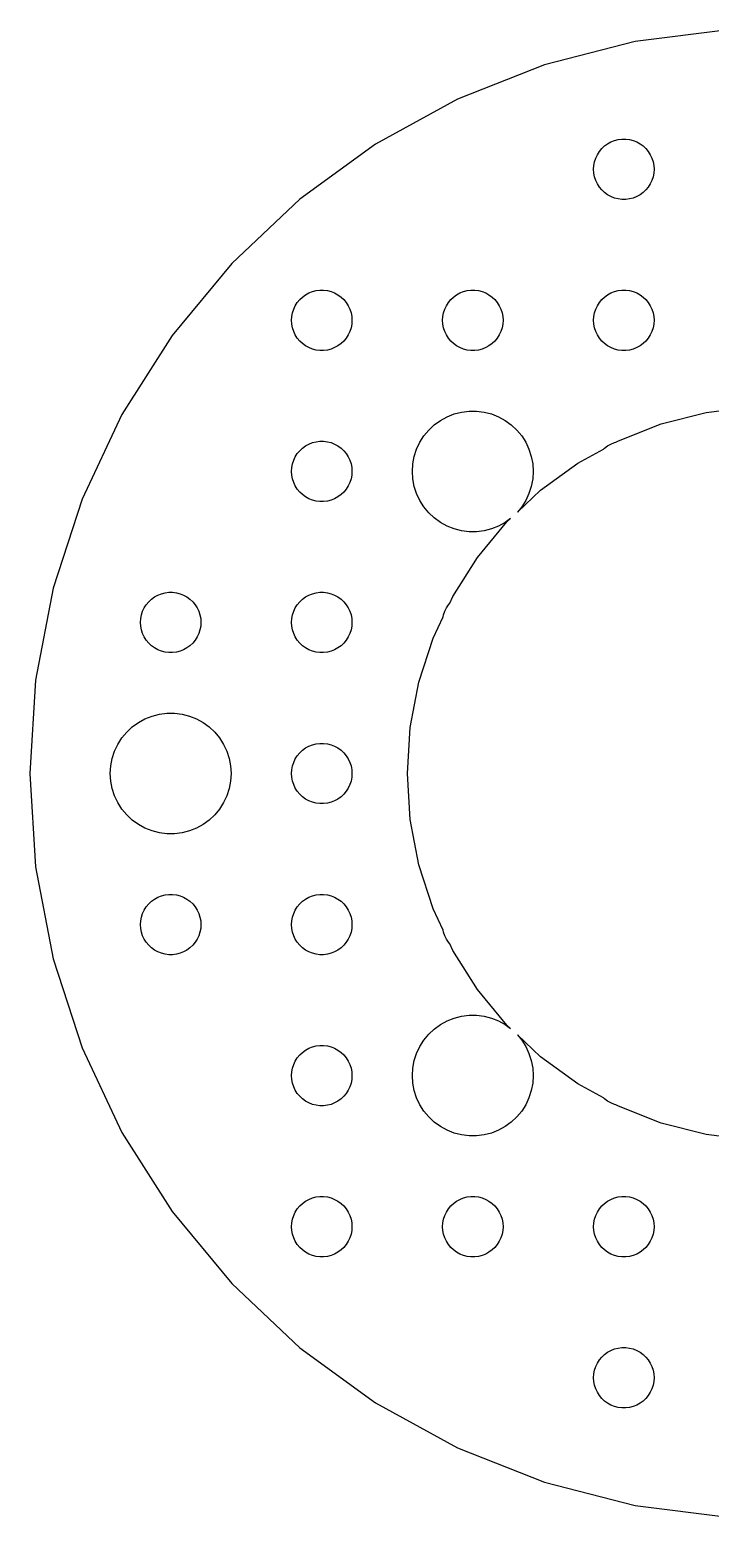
# Model space of a CAD drawing. Header units: metres. Extents: x -37 to 37, y -36.9 to 36.9.
# Drawn here: x -37 to -3.2, y -36.9 to 36.9 of the extents above; entities that cross this region are included whole.
import ezdxf

# ---------------------------------------------------------------- set-up
doc = ezdxf.new("R2010")
doc.units = ezdxf.units.M

msp = doc.modelspace()

# ---------------------------------------------------------------- linework, layer by layer
for p, q in [((-2.32324, 36.927), (-6.93311, 36.3446)), ((-6.93311, 36.3446), (-11.4336, 35.1891)), ((-11.4336, 35.1891), (-15.7538, 33.4786)), ((-15.7538, 33.4786), (-19.8256, 31.2401)), ((-19.8256, 31.2401), (-23.5847, 28.509)), ((-8.71352, 30.8817), (-8.59344, 31.0268)), ((-8.59344, 31.0268), (-8.45613, 31.1558)), ((-8.45613, 31.1558), (-8.30373, 31.2665)), ((-8.30373, 31.2665), (-8.13866, 31.3572)), ((-8.13866, 31.3572), (-7.96352, 31.4266)), ((-7.96352, 31.4266), (-7.78107, 31.4734)), ((-7.78107, 31.4734), (-7.59418, 31.497)), ((-7.59418, 31.497), (-7.40581, 31.497)), ((-7.40581, 31.497), (-7.21892, 31.4734)), ((-7.21892, 31.4734), (-7.03647, 31.4266)), ((-7.03647, 31.4266), (-6.86133, 31.3572)), ((-6.86133, 31.3572), (-6.69626, 31.2665)), ((-6.69626, 31.2665), (-6.54385, 31.1558)), ((-6.54385, 31.1558), (-6.40654, 31.0268)), ((-6.40654, 31.0268), (-6.28647, 30.8817)), ((-8.98816, 30.188), (-8.95287, 30.373)), ((-8.95287, 30.373), (-8.89465, 30.5522)), ((-8.89465, 30.5522), (-8.81445, 30.7226)), ((-8.81445, 30.7226), (-8.71352, 30.8817)), ((-6.28647, 30.8817), (-6.18553, 30.7226)), ((-6.18553, 30.7226), (-6.10533, 30.5522)), ((-6.10533, 30.5522), (-6.04712, 30.373)), ((-6.04712, 30.373), (-6.01183, 30.188)), ((-9, 30), (-8.98816, 30.188)), ((-8.98816, 29.812), (-9, 30)), ((-8.95287, 29.627), (-8.98816, 29.812)), ((-8.89465, 29.4478), (-8.95287, 29.627)), ((-6.04712, 29.627), (-6.10533, 29.4478)), ((-6.01183, 29.812), (-6.04712, 29.627)), ((-6.01183, 30.188), (-6, 30)), ((-6, 30), (-6.01183, 29.812)), ((-8.81445, 29.2774), (-8.89465, 29.4478)), ((-8.71352, 29.1183), (-8.81445, 29.2774)), ((-8.59344, 28.9732), (-8.71352, 29.1183)), ((-8.45613, 28.8442), (-8.59344, 28.9732)), ((-8.30373, 28.7335), (-8.45613, 28.8442)), ((-6.54385, 28.8442), (-6.69626, 28.7335)), ((-6.40654, 28.9732), (-6.54385, 28.8442)), ((-6.28647, 29.1183), (-6.40654, 28.9732)), ((-6.18553, 29.2774), (-6.28647, 29.1183)), ((-6.10533, 29.4478), (-6.18553, 29.2774)), ((-23.5847, 28.509), (-26.9718, 25.3282)), ((-8.13866, 28.6427), (-8.30373, 28.7335)), ((-7.96352, 28.5734), (-8.13866, 28.6427)), ((-7.78107, 28.5266), (-7.96352, 28.5734)), ((-7.59418, 28.503), (-7.78107, 28.5266)), ((-7.40581, 28.503), (-7.59418, 28.503)), ((-7.21892, 28.5266), (-7.40581, 28.503)), ((-7.03647, 28.5734), (-7.21892, 28.5266)), ((-6.86133, 28.6427), (-7.03647, 28.5734)), ((-6.69626, 28.7335), (-6.86133, 28.6427)), ((-26.9718, 25.3282), (-29.9336, 21.748)), ((-23.5934, 23.5268), (-23.4561, 23.6558)), ((-23.4561, 23.6558), (-23.3037, 23.7665)), ((-23.3037, 23.7665), (-23.1387, 23.8572)), ((-23.1387, 23.8572), (-22.9635, 23.9266)), ((-22.9635, 23.9266), (-22.7811, 23.9734)), ((-22.7811, 23.9734), (-22.5942, 23.997)), ((-22.5942, 23.997), (-22.4058, 23.997)), ((-22.4058, 23.997), (-22.2189, 23.9734)), ((-22.2189, 23.9734), (-22.0365, 23.9266)), ((-22.0365, 23.9266), (-21.8613, 23.8572)), ((-21.8613, 23.8572), (-21.6963, 23.7665)), ((-21.6963, 23.7665), (-21.5439, 23.6558)), ((-21.5439, 23.6558), (-21.4065, 23.5268)), ((-16.0934, 23.5268), (-15.9561, 23.6558)), ((-15.9561, 23.6558), (-15.8037, 23.7665)), ((-15.8037, 23.7665), (-15.6387, 23.8572)), ((-15.6387, 23.8572), (-15.4635, 23.9266)), ((-15.4635, 23.9266), (-15.2811, 23.9734)), ((-15.2811, 23.9734), (-15.0942, 23.997)), ((-15.0942, 23.997), (-14.9058, 23.997)), ((-14.9058, 23.997), (-14.7189, 23.9734)), ((-14.7189, 23.9734), (-14.5365, 23.9266)), ((-14.5365, 23.9266), (-14.3613, 23.8572)), ((-14.3613, 23.8572), (-14.1963, 23.7665)), ((-14.1963, 23.7665), (-14.0439, 23.6558)), ((-14.0439, 23.6558), (-13.9065, 23.5268)), ((-8.59344, 23.5268), (-8.45613, 23.6558)), ((-8.45613, 23.6558), (-8.30373, 23.7665)), ((-8.30373, 23.7665), (-8.13866, 23.8572)), ((-8.13866, 23.8572), (-7.96352, 23.9266)), ((-7.96352, 23.9266), (-7.78107, 23.9734)), ((-7.78107, 23.9734), (-7.59418, 23.997)), ((-7.59418, 23.997), (-7.40581, 23.997)), ((-7.40581, 23.997), (-7.21892, 23.9734)), ((-7.21892, 23.9734), (-7.03647, 23.9266)), ((-7.03647, 23.9266), (-6.86133, 23.8572)), ((-6.86133, 23.8572), (-6.69626, 23.7665)), ((-6.69626, 23.7665), (-6.54385, 23.6558)), ((-6.54385, 23.6558), (-6.40654, 23.5268)), ((-23.9529, 22.873), (-23.8947, 23.0522)), ((-23.8947, 23.0522), (-23.8145, 23.2226)), ((-23.8145, 23.2226), (-23.7135, 23.3817)), ((-23.7135, 23.3817), (-23.5934, 23.5268)), ((-21.4065, 23.5268), (-21.2865, 23.3817)), ((-21.2865, 23.3817), (-21.1855, 23.2226)), ((-21.1855, 23.2226), (-21.1053, 23.0522)), ((-21.1053, 23.0522), (-21.0471, 22.873)), ((-16.4529, 22.873), (-16.3947, 23.0522)), ((-16.3947, 23.0522), (-16.3145, 23.2226)), ((-16.3145, 23.2226), (-16.2135, 23.3817)), ((-16.2135, 23.3817), (-16.0934, 23.5268)), ((-13.9065, 23.5268), (-13.7865, 23.3817)), ((-13.7865, 23.3817), (-13.6855, 23.2226)), ((-13.6855, 23.2226), (-13.6053, 23.0522)), ((-13.6053, 23.0522), (-13.5471, 22.873)), ((-8.95287, 22.873), (-8.89465, 23.0522)), ((-8.89465, 23.0522), (-8.81445, 23.2226)), ((-8.81445, 23.2226), (-8.71352, 23.3817)), ((-8.71352, 23.3817), (-8.59344, 23.5268)), ((-6.40654, 23.5268), (-6.28647, 23.3817)), ((-6.28647, 23.3817), (-6.18553, 23.2226)), ((-6.18553, 23.2226), (-6.10533, 23.0522)), ((-6.10533, 23.0522), (-6.04712, 22.873)), ((-24, 22.5), (-23.9882, 22.688)), ((-23.9882, 22.312), (-24, 22.5)), ((-23.9882, 22.688), (-23.9529, 22.873)), ((-23.9529, 22.127), (-23.9882, 22.312)), ((-21.0471, 22.873), (-21.0118, 22.688)), ((-21.0118, 22.312), (-21.0471, 22.127)), ((-21.0118, 22.688), (-21, 22.5)), ((-21, 22.5), (-21.0118, 22.312)), ((-16.5, 22.5), (-16.4882, 22.688)), ((-16.4882, 22.312), (-16.5, 22.5)), ((-16.4882, 22.688), (-16.4529, 22.873)), ((-16.4529, 22.127), (-16.4882, 22.312)), ((-13.5471, 22.873), (-13.5118, 22.688)), ((-13.5118, 22.312), (-13.5471, 22.127)), ((-13.5118, 22.688), (-13.5, 22.5)), ((-13.5, 22.5), (-13.5118, 22.312)), ((-9, 22.5), (-8.98816, 22.688)), ((-8.98816, 22.312), (-9, 22.5)), ((-8.98816, 22.688), (-8.95287, 22.873)), ((-8.95287, 22.127), (-8.98816, 22.312)), ((-6.04712, 22.873), (-6.01183, 22.688)), ((-6.01183, 22.312), (-6.04712, 22.127)), ((-6.01183, 22.688), (-6, 22.5)), ((-6, 22.5), (-6.01183, 22.312)), ((-29.9336, 21.748), (-32.4233, 17.8249)), ((-23.8947, 21.9478), (-23.9529, 22.127)), ((-23.8145, 21.7774), (-23.8947, 21.9478)), ((-23.7135, 21.6183), (-23.8145, 21.7774)), ((-23.5934, 21.4732), (-23.7135, 21.6183)), ((-23.4561, 21.3442), (-23.5934, 21.4732)), ((-21.4065, 21.4732), (-21.5439, 21.3442)), ((-21.2865, 21.6183), (-21.4065, 21.4732)), ((-21.1855, 21.7774), (-21.2865, 21.6183)), ((-21.1053, 21.9478), (-21.1855, 21.7774)), ((-21.0471, 22.127), (-21.1053, 21.9478)), ((-16.3947, 21.9478), (-16.4529, 22.127)), ((-16.3145, 21.7774), (-16.3947, 21.9478)), ((-16.2135, 21.6183), (-16.3145, 21.7774)), ((-16.0934, 21.4732), (-16.2135, 21.6183)), ((-15.9561, 21.3442), (-16.0934, 21.4732)), ((-13.9065, 21.4732), (-14.0439, 21.3442)), ((-13.7865, 21.6183), (-13.9065, 21.4732)), ((-13.6855, 21.7774), (-13.7865, 21.6183)), ((-13.6053, 21.9478), (-13.6855, 21.7774)), ((-13.5471, 22.127), (-13.6053, 21.9478)), ((-8.89465, 21.9478), (-8.95287, 22.127)), ((-8.81445, 21.7774), (-8.89465, 21.9478)), ((-8.71352, 21.6183), (-8.81445, 21.7774)), ((-8.59344, 21.4732), (-8.71352, 21.6183)), ((-8.45613, 21.3442), (-8.59344, 21.4732)), ((-6.40654, 21.4732), (-6.54385, 21.3442)), ((-6.28647, 21.6183), (-6.40654, 21.4732)), ((-6.18553, 21.7774), (-6.28647, 21.6183)), ((-6.10533, 21.9478), (-6.18553, 21.7774)), ((-6.04712, 22.127), (-6.10533, 21.9478)), ((-23.3037, 21.2335), (-23.4561, 21.3442)), ((-23.1387, 21.1427), (-23.3037, 21.2335)), ((-22.9635, 21.0734), (-23.1387, 21.1427)), ((-22.7811, 21.0266), (-22.9635, 21.0734)), ((-22.5942, 21.003), (-22.7811, 21.0266)), ((-22.4058, 21.003), (-22.5942, 21.003)), ((-22.2189, 21.0266), (-22.4058, 21.003)), ((-22.0365, 21.0734), (-22.2189, 21.0266)), ((-21.8613, 21.1427), (-22.0365, 21.0734)), ((-21.6963, 21.2335), (-21.8613, 21.1427)), ((-21.5439, 21.3442), (-21.6963, 21.2335)), ((-15.8037, 21.2335), (-15.9561, 21.3442)), ((-15.6387, 21.1427), (-15.8037, 21.2335)), ((-15.4635, 21.0734), (-15.6387, 21.1427)), ((-15.2811, 21.0266), (-15.4635, 21.0734)), ((-15.0942, 21.003), (-15.2811, 21.0266)), ((-14.9058, 21.003), (-15.0942, 21.003)), ((-14.7189, 21.0266), (-14.9058, 21.003)), ((-14.5365, 21.0734), (-14.7189, 21.0266)), ((-14.3613, 21.1427), (-14.5365, 21.0734)), ((-14.1963, 21.2335), (-14.3613, 21.1427)), ((-14.0439, 21.3442), (-14.1963, 21.2335)), ((-8.30373, 21.2335), (-8.45613, 21.3442)), ((-8.13866, 21.1427), (-8.30373, 21.2335)), ((-7.96352, 21.0734), (-8.13866, 21.1427)), ((-7.78107, 21.0266), (-7.96352, 21.0734)), ((-7.59418, 21.003), (-7.78107, 21.0266)), ((-7.40581, 21.003), (-7.59418, 21.003)), ((-7.21892, 21.0266), (-7.40581, 21.003)), ((-7.03647, 21.0734), (-7.21892, 21.0266)), ((-6.86133, 21.1427), (-7.03647, 21.0734)), ((-6.69626, 21.2335), (-6.86133, 21.1427)), ((-6.54385, 21.3442), (-6.69626, 21.2335)), ((-32.4233, 17.8249), (-34.4017, 13.6206)), ((-16.2773, 17.7145), (-15.927, 17.8532)), ((-15.927, 17.8532), (-15.5621, 17.9469)), ((-15.5621, 17.9469), (-15.1884, 17.9941)), ((-15.1884, 17.9941), (-14.8116, 17.9941)), ((-14.8116, 17.9941), (-14.4379, 17.9469)), ((-14.4379, 17.9469), (-14.0729, 17.8532)), ((-14.0729, 17.8532), (-13.7227, 17.7145)), ((-5.63956, 17.3568), (-3.41971, 17.9267)), ((-3.41971, 17.9267), (-1.14592, 18.214)), ((-17.427, 16.7634), (-17.1869, 17.0536)), ((-17.1869, 17.0536), (-16.9123, 17.3115)), ((-16.9123, 17.3115), (-16.6075, 17.533)), ((-16.6075, 17.533), (-16.2773, 17.7145)), ((-13.7227, 17.7145), (-13.3925, 17.533)), ((-13.3925, 17.533), (-13.0877, 17.3115)), ((-13.0877, 17.3115), (-12.8131, 17.0536)), ((-12.8131, 17.0536), (-12.5729, 16.7634)), ((-7.77046, 16.5131), (-5.63956, 17.3568)), ((-23.4561, 16.1558), (-23.3037, 16.2665)), ((-23.3037, 16.2665), (-23.1387, 16.3572)), ((-23.1387, 16.3572), (-22.9635, 16.4266)), ((-22.9635, 16.4266), (-22.7811, 16.4734)), ((-22.7811, 16.4734), (-22.5942, 16.497)), ((-22.5942, 16.497), (-22.4058, 16.497)), ((-22.4058, 16.497), (-22.2189, 16.4734)), ((-22.2189, 16.4734), (-22.0365, 16.4266)), ((-22.0365, 16.4266), (-21.8613, 16.3572)), ((-21.8613, 16.3572), (-21.6963, 16.2665)), ((-21.6963, 16.2665), (-21.5439, 16.1558)), ((-17.7893, 16.1044), (-17.6289, 16.4453)), ((-17.6289, 16.4453), (-17.427, 16.7634)), ((-12.5729, 16.7634), (-12.3711, 16.4453)), ((-12.3711, 16.4453), (-12.2107, 16.1044)), ((-8.45613, 16.1558), (-8.30373, 16.2665)), ((-8.30373, 16.2665), (-8.13866, 16.3572)), ((-8.13866, 16.3572), (-7.96352, 16.4266)), ((-7.96352, 16.4266), (-7.89655, 16.4438)), ((-7.89655, 16.4438), (-7.77046, 16.5131)), ((-23.9529, 15.373), (-23.8947, 15.5522)), ((-23.8947, 15.5522), (-23.8145, 15.7226)), ((-23.8145, 15.7226), (-23.7135, 15.8817)), ((-23.7135, 15.8817), (-23.5934, 16.0268)), ((-23.5934, 16.0268), (-23.4561, 16.1558)), ((-21.5439, 16.1558), (-21.4065, 16.0268)), ((-21.4065, 16.0268), (-21.2865, 15.8817)), ((-21.2865, 15.8817), (-21.1855, 15.7226)), ((-21.1855, 15.7226), (-21.1053, 15.5522)), ((-21.1053, 15.5522), (-21.0471, 15.373)), ((-17.9763, 15.376), (-17.9057, 15.7461)), ((-17.9057, 15.7461), (-17.7893, 16.1044)), ((-12.2107, 16.1044), (-12.0942, 15.7461)), ((-12.0942, 15.7461), (-12.0237, 15.376)), ((-9.77882, 15.409), (-8.50653, 16.1084)), ((-8.50653, 16.1084), (-8.45613, 16.1558)), ((-24, 15), (-23.9882, 15.188)), ((-23.9882, 14.812), (-24, 15)), ((-23.9882, 15.188), (-23.9529, 15.373)), ((-23.9529, 14.627), (-23.9882, 14.812)), ((-21.0471, 15.373), (-21.0118, 15.188)), ((-21.0118, 14.812), (-21.0471, 14.627)), ((-21.0118, 15.188), (-21, 15)), ((-21, 15), (-21.0118, 14.812)), ((-18, 15), (-17.9763, 15.376)), ((-17.9763, 14.624), (-18, 15)), ((-12.0237, 15.376), (-12, 15)), ((-12, 15), (-12.0237, 14.624)), ((-11.633, 14.0619), (-9.77882, 15.409)), ((-23.8947, 14.4478), (-23.9529, 14.627)), ((-23.8145, 14.2774), (-23.8947, 14.4478)), ((-23.7135, 14.1183), (-23.8145, 14.2774)), ((-23.5934, 13.9732), (-23.7135, 14.1183)), ((-21.2865, 14.1183), (-21.4065, 13.9732)), ((-21.1855, 14.2774), (-21.2865, 14.1183)), ((-21.1053, 14.4478), (-21.1855, 14.2774)), ((-21.0471, 14.627), (-21.1053, 14.4478)), ((-17.9057, 14.2539), (-17.9763, 14.624)), ((-17.7893, 13.8956), (-17.9057, 14.2539)), ((-12.786, 12.9791), (-11.633, 14.0619)), ((-12.0942, 14.2539), (-12.2107, 13.8956)), ((-12.0237, 14.624), (-12.0942, 14.2539)), ((-34.4017, 13.6206), (-35.8376, 9.20152)), ((-23.4561, 13.8442), (-23.5934, 13.9732)), ((-23.3037, 13.7335), (-23.4561, 13.8442)), ((-23.1387, 13.6427), (-23.3037, 13.7335)), ((-22.9635, 13.5734), (-23.1387, 13.6427)), ((-22.7811, 13.5266), (-22.9635, 13.5734)), ((-22.5942, 13.5029), (-22.7811, 13.5266)), ((-22.4058, 13.5029), (-22.5942, 13.5029)), ((-22.2189, 13.5266), (-22.4058, 13.5029)), ((-22.0365, 13.5734), (-22.2189, 13.5266)), ((-21.8613, 13.6427), (-22.0365, 13.5734)), ((-21.6963, 13.7335), (-21.8613, 13.6427)), ((-21.5439, 13.8442), (-21.6963, 13.7335)), ((-21.4065, 13.9732), (-21.5439, 13.8442)), ((-17.6289, 13.5547), (-17.7893, 13.8956)), ((-17.427, 13.2366), (-17.6289, 13.5547)), ((-12.3711, 13.5547), (-12.5729, 13.2366)), ((-12.2107, 13.8956), (-12.3711, 13.5547)), ((-17.1869, 12.9464), (-17.427, 13.2366)), ((-16.9123, 12.6884), (-17.1869, 12.9464)), ((-16.6075, 12.467), (-16.9123, 12.6884)), ((-13.1221, 12.6635), (-13.3925, 12.467)), ((-13.3037, 12.493), (-13.1221, 12.6635)), ((-12.5729, 13.2366), (-12.786, 12.9791)), ((-16.2773, 12.2855), (-16.6075, 12.467)), ((-15.927, 12.1468), (-16.2773, 12.2855)), ((-15.5621, 12.0531), (-15.927, 12.1468)), ((-15.1884, 12.0059), (-15.5621, 12.0531)), ((-14.8116, 12.0059), (-15.1884, 12.0059)), ((-14.4379, 12.0531), (-14.8116, 12.0059)), ((-14.7646, 10.7271), (-13.3037, 12.493)), ((-14.0729, 12.1468), (-14.4379, 12.0531)), ((-13.7227, 12.2855), (-14.0729, 12.1468)), ((-13.3925, 12.467), (-13.7227, 12.2855)), ((-15.9926, 8.79199), (-14.7646, 10.7271)), ((-35.8376, 9.20152), (-36.7082, 4.63733)), ((-30.6387, 8.85724), (-30.4635, 8.92657)), ((-30.4635, 8.92657), (-30.2811, 8.97342)), ((-30.2811, 8.97342), (-30.0942, 8.99704)), ((-30.0942, 8.99704), (-29.9058, 8.99704)), ((-29.9058, 8.99704), (-29.7189, 8.97342)), ((-29.7189, 8.97342), (-29.5365, 8.92657)), ((-29.5365, 8.92657), (-29.3613, 8.85724)), ((-23.1387, 8.85724), (-22.9635, 8.92657)), ((-22.9635, 8.92657), (-22.7811, 8.97342)), ((-22.7811, 8.97342), (-22.5942, 8.99704)), ((-22.5942, 8.99704), (-22.4058, 8.99704)), ((-22.4058, 8.99704), (-22.2189, 8.97342)), ((-22.2189, 8.97342), (-22.0365, 8.92657)), ((-22.0365, 8.92657), (-21.8613, 8.85724)), ((-31.3947, 8.05219), (-31.3145, 8.22263)), ((-31.3145, 8.22263), (-31.2135, 8.38167)), ((-31.2135, 8.38167), (-31.0934, 8.52681)), ((-31.0934, 8.52681), (-30.9561, 8.65576)), ((-30.9561, 8.65576), (-30.8037, 8.76648)), ((-30.8037, 8.76648), (-30.6387, 8.85724)), ((-29.3613, 8.85724), (-29.1963, 8.76648)), ((-29.1963, 8.76648), (-29.0439, 8.65576)), ((-29.0439, 8.65576), (-28.9065, 8.52681)), ((-28.9065, 8.52681), (-28.7865, 8.38167)), ((-28.7865, 8.38167), (-28.6855, 8.22263)), ((-28.6855, 8.22263), (-28.6053, 8.05219)), ((-23.8947, 8.05219), (-23.8145, 8.22263)), ((-23.8145, 8.22263), (-23.7135, 8.38167)), ((-23.7135, 8.38167), (-23.5934, 8.52681)), ((-23.5934, 8.52681), (-23.4561, 8.65576)), ((-23.4561, 8.65576), (-23.3037, 8.76648)), ((-23.3037, 8.76648), (-23.1387, 8.85724)), ((-21.8613, 8.85724), (-21.6963, 8.76648)), ((-21.6963, 8.76648), (-21.5439, 8.65576)), ((-21.5439, 8.65576), (-21.4065, 8.52681)), ((-21.4065, 8.52681), (-21.2865, 8.38167)), ((-21.2865, 8.38167), (-21.1855, 8.22263)), ((-21.1855, 8.22263), (-21.1053, 8.05219)), ((-16.3947, 8.05219), (-16.3145, 8.22263)), ((-16.3145, 8.22263), (-16.2135, 8.38167)), ((-16.2135, 8.38167), (-16.1489, 8.45973)), ((-16.1489, 8.45973), (-15.9926, 8.79199)), ((-31.5, 7.5), (-31.4882, 7.68799)), ((-31.4882, 7.312), (-31.5, 7.5)), ((-31.4882, 7.68799), (-31.4529, 7.87303)), ((-31.4529, 7.87303), (-31.3947, 8.05219)), ((-28.6053, 8.05219), (-28.5471, 7.87303)), ((-28.5471, 7.87303), (-28.5118, 7.68799)), ((-28.5118, 7.68799), (-28.5, 7.5)), ((-28.5, 7.5), (-28.5118, 7.312)), ((-24, 7.5), (-23.9882, 7.68799)), ((-23.9882, 7.312), (-24, 7.5)), ((-23.9882, 7.68799), (-23.9529, 7.87303)), ((-23.9529, 7.87303), (-23.8947, 8.05219)), ((-21.1053, 8.05219), (-21.0471, 7.87303)), ((-21.0471, 7.87303), (-21.0118, 7.68799)), ((-21.0118, 7.68799), (-21, 7.5)), ((-21, 7.5), (-21.0118, 7.312)), ((-16.9684, 6.71826), (-16.4718, 7.77351)), ((-16.4718, 7.77351), (-16.4529, 7.87303)), ((-16.4529, 7.87303), (-16.3947, 8.05219)), ((-31.4529, 7.12695), (-31.4882, 7.312)), ((-31.3947, 6.9478), (-31.4529, 7.12695)), ((-31.3145, 6.77736), (-31.3947, 6.9478)), ((-31.2135, 6.61832), (-31.3145, 6.77736)), ((-28.6855, 6.77736), (-28.7865, 6.61832)), ((-28.6053, 6.9478), (-28.6855, 6.77736)), ((-28.5471, 7.12695), (-28.6053, 6.9478)), ((-28.5118, 7.312), (-28.5471, 7.12695)), ((-23.9529, 7.12695), (-23.9882, 7.312)), ((-23.8947, 6.9478), (-23.9529, 7.12695)), ((-23.8145, 6.77736), (-23.8947, 6.9478)), ((-23.7135, 6.61832), (-23.8145, 6.77736)), ((-21.1855, 6.77736), (-21.2865, 6.61832)), ((-21.1053, 6.9478), (-21.1855, 6.77736)), ((-21.0471, 7.12695), (-21.1053, 6.9478)), ((-21.0118, 7.312), (-21.0471, 7.12695)), ((-17.6766, 4.53859), (-16.9684, 6.71826)), ((-31.0934, 6.47318), (-31.2135, 6.61832)), ((-30.9561, 6.34422), (-31.0934, 6.47318)), ((-30.8037, 6.23351), (-30.9561, 6.34422)), ((-30.6387, 6.14275), (-30.8037, 6.23351)), ((-30.4635, 6.07341), (-30.6387, 6.14275)), ((-30.2811, 6.02657), (-30.4635, 6.07341)), ((-30.0942, 6.00294), (-30.2811, 6.02657)), ((-29.9058, 6.00294), (-30.0942, 6.00294)), ((-29.7189, 6.02657), (-29.9058, 6.00294)), ((-29.5365, 6.07341), (-29.7189, 6.02657)), ((-29.3613, 6.14275), (-29.5365, 6.07341)), ((-29.1963, 6.23351), (-29.3613, 6.14275)), ((-29.0439, 6.34422), (-29.1963, 6.23351)), ((-28.9065, 6.47318), (-29.0439, 6.34422)), ((-28.7865, 6.61832), (-28.9065, 6.47318)), ((-23.5934, 6.47318), (-23.7135, 6.61832)), ((-23.4561, 6.34422), (-23.5934, 6.47318)), ((-23.3037, 6.23351), (-23.4561, 6.34422)), ((-23.1387, 6.14275), (-23.3037, 6.23351)), ((-22.9635, 6.07341), (-23.1387, 6.14275)), ((-22.7811, 6.02657), (-22.9635, 6.07341)), ((-22.5942, 6.00294), (-22.7811, 6.02657)), ((-22.4058, 6.00294), (-22.5942, 6.00294)), ((-22.2189, 6.02657), (-22.4058, 6.00294)), ((-22.0365, 6.07341), (-22.2189, 6.02657)), ((-21.8613, 6.14275), (-22.0365, 6.07341)), ((-21.6963, 6.23351), (-21.8613, 6.14275)), ((-21.5439, 6.34422), (-21.6963, 6.23351)), ((-21.4065, 6.47318), (-21.5439, 6.34422)), ((-21.2865, 6.61832), (-21.4065, 6.47318)), ((-36.7082, 4.63733), (-37, 0)), ((-18.1061, 2.28732), (-17.6766, 4.53859)), ((-30.5621, 2.94685), (-30.1884, 2.99408)), ((-30.1884, 2.99408), (-29.8116, 2.99408)), ((-29.8116, 2.99408), (-29.4379, 2.94685)), ((-32.1869, 2.05363), (-31.9123, 2.31154)), ((-31.9123, 2.31154), (-31.6075, 2.53297)), ((-31.6075, 2.53297), (-31.2773, 2.71448)), ((-31.2773, 2.71448), (-30.927, 2.85316)), ((-30.927, 2.85316), (-30.5621, 2.94685)), ((-29.4379, 2.94685), (-29.0729, 2.85316)), ((-29.0729, 2.85316), (-28.7227, 2.71448)), ((-28.7227, 2.71448), (-28.3925, 2.53297)), ((-28.3925, 2.53297), (-28.0877, 2.31154)), ((-28.0877, 2.31154), (-27.8131, 2.05363)), ((-18.25, 0), (-18.1061, 2.28732)), ((-32.6289, 1.44525), (-32.427, 1.76335)), ((-32.427, 1.76335), (-32.1869, 2.05363)), ((-27.8131, 2.05363), (-27.5729, 1.76335)), ((-27.5729, 1.76335), (-27.3711, 1.44525)), ((-22.7811, 1.47342), (-22.5942, 1.49704)), ((-22.5942, 1.49704), (-22.4058, 1.49704)), ((-22.4058, 1.49704), (-22.2189, 1.47342)), ((-32.9763, 0.375992), (-32.9057, 0.746063)), ((-32.9057, 0.746063), (-32.7893, 1.10437)), ((-32.7893, 1.10437), (-32.6289, 1.44525)), ((-27.3711, 1.44525), (-27.2107, 1.10437)), ((-27.2107, 1.10437), (-27.0942, 0.746063)), ((-27.0942, 0.746063), (-27.0237, 0.375992)), ((-23.8145, 0.722626), (-23.7135, 0.881668)), ((-23.7135, 0.881668), (-23.5934, 1.02681)), ((-23.5934, 1.02681), (-23.4561, 1.15576)), ((-23.4561, 1.15576), (-23.3037, 1.26648)), ((-23.3037, 1.26648), (-23.1387, 1.35724)), ((-23.1387, 1.35724), (-22.9635, 1.42657)), ((-22.9635, 1.42657), (-22.7811, 1.47342)), ((-22.2189, 1.47342), (-22.0365, 1.42657)), ((-22.0365, 1.42657), (-21.8613, 1.35724)), ((-21.8613, 1.35724), (-21.6963, 1.26648)), ((-21.6963, 1.26648), (-21.5439, 1.15576)), ((-21.5439, 1.15576), (-21.4065, 1.02681)), ((-21.4065, 1.02681), (-21.2865, 0.881668)), ((-21.2865, 0.881668), (-21.1855, 0.722626)), ((-37, 0), (-36.7082, -4.63733)), ((-33, 0), (-32.9763, 0.375992)), ((-32.9763, -0.375992), (-33, 0)), ((-27.0237, 0.375992), (-27, 0)), ((-27, 0), (-27.0237, -0.375992)), ((-24, 0), (-23.9882, 0.187988)), ((-23.9882, -0.187988), (-24, 0)), ((-23.9882, 0.187988), (-23.9529, 0.373032)), ((-23.9529, 0.373032), (-23.8947, 0.552185)), ((-23.8947, 0.552185), (-23.8145, 0.722626)), ((-21.1855, 0.722626), (-21.1053, 0.552185)), ((-21.1053, 0.552185), (-21.0471, 0.373032)), ((-21.0471, 0.373032), (-21.0118, 0.187988)), ((-21.0118, 0.187988), (-21, 0)), ((-21, 0), (-21.0118, -0.187988)), ((-18.1061, -2.28732), (-18.25, 0)), ((-32.9057, -0.746063), (-32.9763, -0.375992)), ((-27.0237, -0.375992), (-27.0942, -0.746063)), ((-23.9529, -0.373032), (-23.9882, -0.187988)), ((-23.8947, -0.552185), (-23.9529, -0.373032)), ((-23.8145, -0.722626), (-23.8947, -0.552185)), ((-23.7135, -0.881668), (-23.8145, -0.722626)), ((-21.1855, -0.722626), (-21.2865, -0.881668)), ((-21.1053, -0.552185), (-21.1855, -0.722626)), ((-21.0471, -0.373032), (-21.1053, -0.552185)), ((-21.0118, -0.187988), (-21.0471, -0.373032)), ((-32.7893, -1.10437), (-32.9057, -0.746063)), ((-32.6289, -1.44525), (-32.7893, -1.10437)), ((-32.427, -1.76335), (-32.6289, -1.44525)), ((-27.3711, -1.44525), (-27.5729, -1.76335)), ((-27.2107, -1.10437), (-27.3711, -1.44525)), ((-27.0942, -0.746063), (-27.2107, -1.10437)), ((-23.5934, -1.02681), (-23.7135, -0.881668)), ((-23.4561, -1.15576), (-23.5934, -1.02681)), ((-23.3037, -1.26648), (-23.4561, -1.15576)), ((-23.1387, -1.35724), (-23.3037, -1.26648)), ((-22.9635, -1.42657), (-23.1387, -1.35724)), ((-22.7811, -1.47342), (-22.9635, -1.42657)), ((-22.5942, -1.49704), (-22.7811, -1.47342)), ((-22.2189, -1.47342), (-22.4058, -1.49704)), ((-22.0365, -1.42657), (-22.2189, -1.47342)), ((-21.8613, -1.35724), (-22.0365, -1.42657)), ((-21.6963, -1.26648), (-21.8613, -1.35724)), ((-21.5439, -1.15576), (-21.6963, -1.26648)), ((-21.4065, -1.02681), (-21.5439, -1.15576)), ((-21.2865, -0.881668), (-21.4065, -1.02681)), ((-32.1869, -2.05363), (-32.427, -1.76335)), ((-31.9123, -2.31154), (-32.1869, -2.05363)), ((-27.8131, -2.05363), (-28.0877, -2.31154)), ((-27.5729, -1.76335), (-27.8131, -2.05363)), ((-22.4058, -1.49704), (-22.5942, -1.49704)), ((-31.6075, -2.53297), (-31.9123, -2.31154)), ((-31.2773, -2.71448), (-31.6075, -2.53297)), ((-30.927, -2.85316), (-31.2773, -2.71448)), ((-30.5621, -2.94685), (-30.927, -2.85316)), ((-30.1884, -2.99408), (-30.5621, -2.94685)), ((-29.4379, -2.94685), (-29.8116, -2.99408)), ((-29.0729, -2.85316), (-29.4379, -2.94685)), ((-28.7227, -2.71448), (-29.0729, -2.85316)), ((-28.3925, -2.53297), (-28.7227, -2.71448)), ((-28.0877, -2.31154), (-28.3925, -2.53297)), ((-17.6766, -4.53859), (-18.1061, -2.28732)), ((-29.8116, -2.99408), (-30.1884, -2.99408)), ((-36.7082, -4.63733), (-35.8376, -9.20152)), ((-16.9684, -6.71826), (-17.6766, -4.53859)), ((-31.3145, -6.77736), (-31.2135, -6.61832)), ((-31.2135, -6.61832), (-31.0934, -6.47318)), ((-31.0934, -6.47318), (-30.9561, -6.34422)), ((-30.9561, -6.34422), (-30.8037, -6.23351)), ((-30.8037, -6.23351), (-30.6387, -6.14275)), ((-30.6387, -6.14275), (-30.4635, -6.07341)), ((-30.4635, -6.07341), (-30.2811, -6.02657)), ((-30.2811, -6.02657), (-30.0942, -6.00294)), ((-30.0942, -6.00294), (-29.9058, -6.00294)), ((-29.9058, -6.00294), (-29.7189, -6.02657)), ((-29.7189, -6.02657), (-29.5365, -6.07341)), ((-29.5365, -6.07341), (-29.3613, -6.14275)), ((-29.3613, -6.14275), (-29.1963, -6.23351)), ((-29.1963, -6.23351), (-29.0439, -6.34422)), ((-29.0439, -6.34422), (-28.9065, -6.47318)), ((-28.9065, -6.47318), (-28.7865, -6.61832)), ((-28.7865, -6.61832), (-28.6855, -6.77736)), ((-23.8145, -6.77736), (-23.7135, -6.61832)), ((-23.7135, -6.61832), (-23.5934, -6.47318)), ((-23.5934, -6.47318), (-23.4561, -6.34422)), ((-23.4561, -6.34422), (-23.3037, -6.23351)), ((-23.3037, -6.23351), (-23.1387, -6.14275)), ((-23.1387, -6.14275), (-22.9635, -6.07341)), ((-22.9635, -6.07341), (-22.7811, -6.02657)), ((-22.7811, -6.02657), (-22.5942, -6.00294)), ((-22.5942, -6.00294), (-22.4058, -6.00294)), ((-22.4058, -6.00294), (-22.2189, -6.02657)), ((-22.2189, -6.02657), (-22.0365, -6.07341)), ((-22.0365, -6.07341), (-21.8613, -6.14275)), ((-21.8613, -6.14275), (-21.6963, -6.23351)), ((-21.6963, -6.23351), (-21.5439, -6.34422)), ((-21.5439, -6.34422), (-21.4065, -6.47318)), ((-21.4065, -6.47318), (-21.2865, -6.61832)), ((-21.2865, -6.61832), (-21.1855, -6.77736)), ((-31.5, -7.5), (-31.4882, -7.312)), ((-31.4882, -7.312), (-31.4529, -7.12695)), ((-31.4529, -7.12695), (-31.3947, -6.9478)), ((-31.3947, -6.9478), (-31.3145, -6.77736)), ((-28.6855, -6.77736), (-28.6053, -6.9478)), ((-28.6053, -6.9478), (-28.5471, -7.12695)), ((-28.5471, -7.12695), (-28.5118, -7.312)), ((-28.5118, -7.312), (-28.5, -7.5)), ((-24, -7.5), (-23.9882, -7.312)), ((-23.9882, -7.312), (-23.9529, -7.12695)), ((-23.9529, -7.12695), (-23.8947, -6.9478)), ((-23.8947, -6.9478), (-23.8145, -6.77736)), ((-21.1855, -6.77736), (-21.1053, -6.9478)), ((-21.1053, -6.9478), (-21.0471, -7.12695)), ((-21.0471, -7.12695), (-21.0118, -7.312)), ((-21.0118, -7.312), (-21, -7.5)), ((-16.4718, -7.77351), (-16.9684, -6.71826)), ((-31.4882, -7.68799), (-31.5, -7.5)), ((-31.4529, -7.87303), (-31.4882, -7.68799)), ((-31.3947, -8.05219), (-31.4529, -7.87303)), ((-31.3145, -8.22263), (-31.3947, -8.05219)), ((-28.6053, -8.05219), (-28.6855, -8.22263)), ((-28.5471, -7.87303), (-28.6053, -8.05219)), ((-28.5118, -7.68799), (-28.5471, -7.87303)), ((-28.5, -7.5), (-28.5118, -7.68799)), ((-23.9882, -7.68799), (-24, -7.5)), ((-23.9529, -7.87303), (-23.9882, -7.68799)), ((-23.8947, -8.05219), (-23.9529, -7.87303)), ((-23.8145, -8.22263), (-23.8947, -8.05219)), ((-21.1053, -8.05219), (-21.1855, -8.22263)), ((-21.0471, -7.87303), (-21.1053, -8.05219)), ((-21.0118, -7.68799), (-21.0471, -7.87303)), ((-21, -7.5), (-21.0118, -7.68799)), ((-16.4529, -7.87303), (-16.4718, -7.77351)), ((-16.3947, -8.05219), (-16.4529, -7.87303)), ((-16.3145, -8.22263), (-16.3947, -8.05219)), ((-31.2135, -8.38167), (-31.3145, -8.22263)), ((-31.0934, -8.52681), (-31.2135, -8.38167)), ((-30.9561, -8.65576), (-31.0934, -8.52681)), ((-30.8037, -8.76648), (-30.9561, -8.65576)), ((-30.6387, -8.85724), (-30.8037, -8.76648)), ((-30.4635, -8.92657), (-30.6387, -8.85724)), ((-29.3613, -8.85724), (-29.5365, -8.92657)), ((-29.1963, -8.76648), (-29.3613, -8.85724)), ((-29.0439, -8.65576), (-29.1963, -8.76648)), ((-28.9065, -8.52681), (-29.0439, -8.65576)), ((-28.7865, -8.38167), (-28.9065, -8.52681)), ((-28.6855, -8.22263), (-28.7865, -8.38167)), ((-23.7135, -8.38167), (-23.8145, -8.22263)), ((-23.5934, -8.52681), (-23.7135, -8.38167)), ((-23.4561, -8.65576), (-23.5934, -8.52681)), ((-23.3037, -8.76648), (-23.4561, -8.65576)), ((-23.1387, -8.85724), (-23.3037, -8.76648)), ((-22.9635, -8.92657), (-23.1387, -8.85724)), ((-21.8613, -8.85724), (-22.0365, -8.92657)), ((-21.6963, -8.76648), (-21.8613, -8.85724)), ((-21.5439, -8.65576), (-21.6963, -8.76648)), ((-21.4065, -8.52681), (-21.5439, -8.65576)), ((-21.2865, -8.38167), (-21.4065, -8.52681)), ((-21.1855, -8.22263), (-21.2865, -8.38167)), ((-16.2135, -8.38167), (-16.3145, -8.22263)), ((-16.1489, -8.45973), (-16.2135, -8.38167)), ((-15.9926, -8.79199), (-16.1489, -8.45973)), ((-14.7646, -10.7271), (-15.9926, -8.79199)), ((-35.8376, -9.20152), (-34.4017, -13.6206)), ((-30.2811, -8.97342), (-30.4635, -8.92657)), ((-30.0942, -8.99704), (-30.2811, -8.97342)), ((-29.9058, -8.99704), (-30.0942, -8.99704)), ((-29.7189, -8.97342), (-29.9058, -8.99704)), ((-29.5365, -8.92657), (-29.7189, -8.97342)), ((-22.7811, -8.97342), (-22.9635, -8.92657)), ((-22.5942, -8.99704), (-22.7811, -8.97342)), ((-22.4058, -8.99704), (-22.5942, -8.99704)), ((-22.2189, -8.97342), (-22.4058, -8.99704)), ((-22.0365, -8.92657), (-22.2189, -8.97342)), ((-13.3037, -12.493), (-14.7646, -10.7271)), ((-16.9123, -12.6884), (-16.6075, -12.467)), ((-16.6075, -12.467), (-16.2773, -12.2855)), ((-16.2773, -12.2855), (-15.927, -12.1468)), ((-15.927, -12.1468), (-15.5621, -12.0531)), ((-15.5621, -12.0531), (-15.1884, -12.0059)), ((-15.1884, -12.0059), (-14.8116, -12.0059)), ((-14.8116, -12.0059), (-14.4379, -12.0531)), ((-14.4379, -12.0531), (-14.0729, -12.1468)), ((-14.0729, -12.1468), (-13.7227, -12.2855)), ((-13.7227, -12.2855), (-13.3925, -12.467)), ((-13.3925, -12.467), (-13.1221, -12.6635)), ((-13.1221, -12.6635), (-13.3037, -12.493)), ((-17.6289, -13.5547), (-17.427, -13.2366)), ((-17.427, -13.2366), (-17.1869, -12.9464)), ((-17.1869, -12.9464), (-16.9123, -12.6884)), ((-11.633, -14.0619), (-12.786, -12.9791)), ((-12.786, -12.9791), (-12.5729, -13.2366)), ((-12.5729, -13.2366), (-12.3711, -13.5547)), ((-34.4017, -13.6206), (-32.4233, -17.8249)), ((-23.7135, -14.1183), (-23.5934, -13.9732)), ((-23.5934, -13.9732), (-23.4561, -13.8442)), ((-23.4561, -13.8442), (-23.3037, -13.7335)), ((-23.3037, -13.7335), (-23.1387, -13.6427)), ((-23.1387, -13.6427), (-22.9635, -13.5734)), ((-22.9635, -13.5734), (-22.7811, -13.5266)), ((-22.7811, -13.5266), (-22.5942, -13.5029)), ((-22.5942, -13.5029), (-22.4058, -13.5029)), ((-22.4058, -13.5029), (-22.2189, -13.5266)), ((-22.2189, -13.5266), (-22.0365, -13.5734)), ((-22.0365, -13.5734), (-21.8613, -13.6427)), ((-21.8613, -13.6427), (-21.6963, -13.7335)), ((-21.6963, -13.7335), (-21.5439, -13.8442)), ((-21.5439, -13.8442), (-21.4065, -13.9732)), ((-21.4065, -13.9732), (-21.2865, -14.1183)), ((-17.9057, -14.2539), (-17.7893, -13.8956)), ((-17.7893, -13.8956), (-17.6289, -13.5547)), ((-12.3711, -13.5547), (-12.2107, -13.8956)), ((-12.2107, -13.8956), (-12.0942, -14.2539)), ((-23.9882, -14.812), (-23.9529, -14.627)), ((-23.9529, -14.627), (-23.8947, -14.4478)), ((-23.8947, -14.4478), (-23.8145, -14.2774)), ((-23.8145, -14.2774), (-23.7135, -14.1183)), ((-21.2865, -14.1183), (-21.1855, -14.2774)), ((-21.1855, -14.2774), (-21.1053, -14.4478)), ((-21.1053, -14.4478), (-21.0471, -14.627)), ((-21.0471, -14.627), (-21.0118, -14.812)), ((-18, -15), (-17.9763, -14.624)), ((-17.9763, -14.624), (-17.9057, -14.2539)), ((-12.0942, -14.2539), (-12.0237, -14.624)), ((-12.0237, -14.624), (-12, -15)), ((-9.77882, -15.409), (-11.633, -14.0619)), ((-24, -15), (-23.9882, -14.812)), ((-23.9882, -15.188), (-24, -15)), ((-23.9529, -15.373), (-23.9882, -15.188)), ((-23.8947, -15.5522), (-23.9529, -15.373)), ((-21.0471, -15.373), (-21.1053, -15.5522)), ((-21.0118, -15.188), (-21.0471, -15.373)), ((-21.0118, -14.812), (-21, -15)), ((-21, -15), (-21.0118, -15.188)), ((-17.9763, -15.376), (-18, -15)), ((-17.9057, -15.7461), (-17.9763, -15.376)), ((-12.0237, -15.376), (-12.0942, -15.7461)), ((-12, -15), (-12.0237, -15.376)), ((-8.50653, -16.1084), (-9.77882, -15.409)), ((-23.8145, -15.7226), (-23.8947, -15.5522)), ((-23.7135, -15.8817), (-23.8145, -15.7226)), ((-23.5934, -16.0268), (-23.7135, -15.8817)), ((-23.4561, -16.1558), (-23.5934, -16.0268)), ((-23.3037, -16.2665), (-23.4561, -16.1558)), ((-21.5439, -16.1558), (-21.6963, -16.2665)), ((-21.4065, -16.0268), (-21.5439, -16.1558)), ((-21.2865, -15.8817), (-21.4065, -16.0268)), ((-21.1855, -15.7226), (-21.2865, -15.8817)), ((-21.1053, -15.5522), (-21.1855, -15.7226)), ((-17.7893, -16.1044), (-17.9057, -15.7461)), ((-17.6289, -16.4453), (-17.7893, -16.1044)), ((-12.2107, -16.1044), (-12.3711, -16.4453)), ((-12.0942, -15.7461), (-12.2107, -16.1044)), ((-8.45613, -16.1558), (-8.50653, -16.1084)), ((-8.30373, -16.2665), (-8.45613, -16.1558)), ((-23.1387, -16.3572), (-23.3037, -16.2665)), ((-22.9635, -16.4266), (-23.1387, -16.3572)), ((-22.7811, -16.4734), (-22.9635, -16.4266)), ((-22.5942, -16.497), (-22.7811, -16.4734)), ((-22.4058, -16.497), (-22.5942, -16.497)), ((-22.2189, -16.4734), (-22.4058, -16.497)), ((-22.0365, -16.4266), (-22.2189, -16.4734)), ((-21.8613, -16.3572), (-22.0365, -16.4266)), ((-21.6963, -16.2665), (-21.8613, -16.3572)), ((-17.427, -16.7634), (-17.6289, -16.4453)), ((-17.1869, -17.0536), (-17.427, -16.7634)), ((-12.5729, -16.7634), (-12.8131, -17.0536)), ((-12.3711, -16.4453), (-12.5729, -16.7634)), ((-8.13866, -16.3572), (-8.30373, -16.2665)), ((-7.96352, -16.4266), (-8.13866, -16.3572)), ((-7.89655, -16.4438), (-7.96352, -16.4266)), ((-7.77046, -16.5131), (-7.89655, -16.4438)), ((-5.63956, -17.3568), (-7.77046, -16.5131)), ((-16.9123, -17.3115), (-17.1869, -17.0536)), ((-16.6075, -17.533), (-16.9123, -17.3115)), ((-16.2773, -17.7145), (-16.6075, -17.533)), ((-15.927, -17.8532), (-16.2773, -17.7145)), ((-13.7227, -17.7145), (-14.0729, -17.8532)), ((-13.3925, -17.533), (-13.7227, -17.7145)), ((-13.0877, -17.3115), (-13.3925, -17.533)), ((-12.8131, -17.0536), (-13.0877, -17.3115)), ((-3.41971, -17.9267), (-5.63956, -17.3568)), ((-32.4233, -17.8249), (-29.9336, -21.748)), ((-15.5621, -17.9469), (-15.927, -17.8532)), ((-15.1884, -17.9941), (-15.5621, -17.9469)), ((-14.8116, -17.9941), (-15.1884, -17.9941)), ((-14.4379, -17.9469), (-14.8116, -17.9941)), ((-14.0729, -17.8532), (-14.4379, -17.9469)), ((-1.14592, -18.214), (-3.41971, -17.9267)), ((-23.5934, -21.4732), (-23.4561, -21.3442)), ((-23.4561, -21.3442), (-23.3037, -21.2335)), ((-23.3037, -21.2335), (-23.1387, -21.1427)), ((-23.1387, -21.1427), (-22.9635, -21.0734)), ((-22.9635, -21.0734), (-22.7811, -21.0266)), ((-22.7811, -21.0266), (-22.5942, -21.003)), ((-22.5942, -21.003), (-22.4058, -21.003)), ((-22.4058, -21.003), (-22.2189, -21.0266)), ((-22.2189, -21.0266), (-22.0365, -21.0734)), ((-22.0365, -21.0734), (-21.8613, -21.1427)), ((-21.8613, -21.1427), (-21.6963, -21.2335)), ((-21.6963, -21.2335), (-21.5439, -21.3442)), ((-21.5439, -21.3442), (-21.4065, -21.4732)), ((-16.0934, -21.4732), (-15.9561, -21.3442)), ((-15.9561, -21.3442), (-15.8037, -21.2335)), ((-15.8037, -21.2335), (-15.6387, -21.1427)), ((-15.6387, -21.1427), (-15.4635, -21.0734)), ((-15.4635, -21.0734), (-15.2811, -21.0266)), ((-15.2811, -21.0266), (-15.0942, -21.003)), ((-15.0942, -21.003), (-14.9058, -21.003)), ((-14.9058, -21.003), (-14.7189, -21.0266)), ((-14.7189, -21.0266), (-14.5365, -21.0734)), ((-14.5365, -21.0734), (-14.3613, -21.1427)), ((-14.3613, -21.1427), (-14.1963, -21.2335)), ((-14.1963, -21.2335), (-14.0439, -21.3442)), ((-14.0439, -21.3442), (-13.9065, -21.4732)), ((-8.59344, -21.4732), (-8.45613, -21.3442)), ((-8.45613, -21.3442), (-8.30373, -21.2335)), ((-8.30373, -21.2335), (-8.13866, -21.1427)), ((-8.13866, -21.1427), (-7.96352, -21.0734)), ((-7.96352, -21.0734), (-7.78107, -21.0266)), ((-7.78107, -21.0266), (-7.59418, -21.003)), ((-7.59418, -21.003), (-7.40581, -21.003)), ((-7.40581, -21.003), (-7.21892, -21.0266)), ((-7.21892, -21.0266), (-7.03647, -21.0734)), ((-7.03647, -21.0734), (-6.86133, -21.1427)), ((-6.86133, -21.1427), (-6.69626, -21.2335)), ((-6.69626, -21.2335), (-6.54385, -21.3442)), ((-6.54385, -21.3442), (-6.40654, -21.4732)), ((-29.9336, -21.748), (-26.9718, -25.3282)), ((-23.9882, -22.312), (-23.9529, -22.127)), ((-23.9529, -22.127), (-23.8947, -21.9478)), ((-23.8947, -21.9478), (-23.8145, -21.7774)), ((-23.8145, -21.7774), (-23.7135, -21.6183)), ((-23.7135, -21.6183), (-23.5934, -21.4732)), ((-21.4065, -21.4732), (-21.2865, -21.6183)), ((-21.2865, -21.6183), (-21.1855, -21.7774)), ((-21.1855, -21.7774), (-21.1053, -21.9478)), ((-21.1053, -21.9478), (-21.0471, -22.127)), ((-21.0471, -22.127), (-21.0118, -22.312)), ((-16.4882, -22.312), (-16.4529, -22.127)), ((-16.4529, -22.127), (-16.3947, -21.9478)), ((-16.3947, -21.9478), (-16.3145, -21.7774)), ((-16.3145, -21.7774), (-16.2135, -21.6183)), ((-16.2135, -21.6183), (-16.0934, -21.4732)), ((-13.9065, -21.4732), (-13.7865, -21.6183)), ((-13.7865, -21.6183), (-13.6855, -21.7774)), ((-13.6855, -21.7774), (-13.6053, -21.9478)), ((-13.6053, -21.9478), (-13.5471, -22.127)), ((-13.5471, -22.127), (-13.5118, -22.312)), ((-8.98816, -22.312), (-8.95287, -22.127)), ((-8.95287, -22.127), (-8.89465, -21.9478)), ((-8.89465, -21.9478), (-8.81445, -21.7774)), ((-8.81445, -21.7774), (-8.71352, -21.6183)), ((-8.71352, -21.6183), (-8.59344, -21.4732)), ((-6.40654, -21.4732), (-6.28647, -21.6183)), ((-6.28647, -21.6183), (-6.18553, -21.7774)), ((-6.18553, -21.7774), (-6.10533, -21.9478)), ((-6.10533, -21.9478), (-6.04712, -22.127)), ((-6.04712, -22.127), (-6.01183, -22.312)), ((-24, -22.5), (-23.9882, -22.312)), ((-23.9882, -22.688), (-24, -22.5)), ((-23.9529, -22.873), (-23.9882, -22.688)), ((-23.8947, -23.0522), (-23.9529, -22.873)), ((-21.0471, -22.873), (-21.1053, -23.0522)), ((-21.0118, -22.688), (-21.0471, -22.873)), ((-21.0118, -22.312), (-21, -22.5)), ((-21, -22.5), (-21.0118, -22.688)), ((-16.5, -22.5), (-16.4882, -22.312)), ((-16.4882, -22.688), (-16.5, -22.5)), ((-16.4529, -22.873), (-16.4882, -22.688)), ((-16.3947, -23.0522), (-16.4529, -22.873)), ((-13.5471, -22.873), (-13.6053, -23.0522)), ((-13.5118, -22.688), (-13.5471, -22.873)), ((-13.5118, -22.312), (-13.5, -22.5)), ((-13.5, -22.5), (-13.5118, -22.688)), ((-9, -22.5), (-8.98816, -22.312)), ((-8.98816, -22.688), (-9, -22.5)), ((-8.95287, -22.873), (-8.98816, -22.688)), ((-8.89465, -23.0522), (-8.95287, -22.873)), ((-6.04712, -22.873), (-6.10533, -23.0522)), ((-6.01183, -22.688), (-6.04712, -22.873)), ((-6.01183, -22.312), (-6, -22.5)), ((-6, -22.5), (-6.01183, -22.688)), ((-23.8145, -23.2226), (-23.8947, -23.0522)), ((-23.7135, -23.3817), (-23.8145, -23.2226)), ((-23.5934, -23.5268), (-23.7135, -23.3817)), ((-23.4561, -23.6558), (-23.5934, -23.5268)), ((-21.4065, -23.5268), (-21.5439, -23.6558)), ((-21.2865, -23.3817), (-21.4065, -23.5268)), ((-21.1855, -23.2226), (-21.2865, -23.3817)), ((-21.1053, -23.0522), (-21.1855, -23.2226)), ((-16.3145, -23.2226), (-16.3947, -23.0522)), ((-16.2135, -23.3817), (-16.3145, -23.2226)), ((-16.0934, -23.5268), (-16.2135, -23.3817)), ((-15.9561, -23.6558), (-16.0934, -23.5268)), ((-13.9065, -23.5268), (-14.0439, -23.6558)), ((-13.7865, -23.3817), (-13.9065, -23.5268)), ((-13.6855, -23.2226), (-13.7865, -23.3817)), ((-13.6053, -23.0522), (-13.6855, -23.2226)), ((-8.81445, -23.2226), (-8.89465, -23.0522)), ((-8.71352, -23.3817), (-8.81445, -23.2226)), ((-8.59344, -23.5268), (-8.71352, -23.3817)), ((-8.45613, -23.6558), (-8.59344, -23.5268)), ((-6.40654, -23.5268), (-6.54385, -23.6558)), ((-6.28647, -23.3817), (-6.40654, -23.5268)), ((-6.18553, -23.2226), (-6.28647, -23.3817)), ((-6.10533, -23.0522), (-6.18553, -23.2226)), ((-23.3037, -23.7665), (-23.4561, -23.6558)), ((-23.1387, -23.8572), (-23.3037, -23.7665)), ((-22.9635, -23.9266), (-23.1387, -23.8572)), ((-22.7811, -23.9734), (-22.9635, -23.9266)), ((-22.5942, -23.997), (-22.7811, -23.9734)), ((-22.4058, -23.997), (-22.5942, -23.997)), ((-22.2189, -23.9734), (-22.4058, -23.997)), ((-22.0365, -23.9266), (-22.2189, -23.9734)), ((-21.8613, -23.8572), (-22.0365, -23.9266)), ((-21.6963, -23.7665), (-21.8613, -23.8572)), ((-21.5439, -23.6558), (-21.6963, -23.7665)), ((-15.8037, -23.7665), (-15.9561, -23.6558)), ((-15.6387, -23.8572), (-15.8037, -23.7665)), ((-15.4635, -23.9266), (-15.6387, -23.8572)), ((-15.2811, -23.9734), (-15.4635, -23.9266)), ((-15.0942, -23.997), (-15.2811, -23.9734)), ((-14.9058, -23.997), (-15.0942, -23.997)), ((-14.7189, -23.9734), (-14.9058, -23.997)), ((-14.5365, -23.9266), (-14.7189, -23.9734)), ((-14.3613, -23.8572), (-14.5365, -23.9266)), ((-14.1963, -23.7665), (-14.3613, -23.8572)), ((-14.0439, -23.6558), (-14.1963, -23.7665)), ((-8.30373, -23.7665), (-8.45613, -23.6558)), ((-8.13866, -23.8572), (-8.30373, -23.7665)), ((-7.96352, -23.9266), (-8.13866, -23.8572)), ((-7.78107, -23.9734), (-7.96352, -23.9266)), ((-7.59418, -23.997), (-7.78107, -23.9734)), ((-7.40581, -23.997), (-7.59418, -23.997)), ((-7.21892, -23.9734), (-7.40581, -23.997)), ((-7.03647, -23.9266), (-7.21892, -23.9734)), ((-6.86133, -23.8572), (-7.03647, -23.9266)), ((-6.69626, -23.7665), (-6.86133, -23.8572)), ((-6.54385, -23.6558), (-6.69626, -23.7665)), ((-26.9718, -25.3282), (-23.5847, -28.509)), ((-23.5847, -28.509), (-19.8256, -31.2401)), ((-8.45613, -28.8442), (-8.30373, -28.7335)), ((-8.30373, -28.7335), (-8.13866, -28.6427)), ((-8.13866, -28.6427), (-7.96352, -28.5734)), ((-7.96352, -28.5734), (-7.78107, -28.5266)), ((-7.78107, -28.5266), (-7.59418, -28.503)), ((-7.59418, -28.503), (-7.40581, -28.503)), ((-7.40581, -28.503), (-7.21892, -28.5266)), ((-7.21892, -28.5266), (-7.03647, -28.5734)), ((-7.03647, -28.5734), (-6.86133, -28.6427)), ((-6.86133, -28.6427), (-6.69626, -28.7335)), ((-6.69626, -28.7335), (-6.54385, -28.8442)), ((-8.95287, -29.627), (-8.89465, -29.4478)), ((-8.89465, -29.4478), (-8.81445, -29.2774)), ((-8.81445, -29.2774), (-8.71352, -29.1183)), ((-8.71352, -29.1183), (-8.59344, -28.9732)), ((-8.59344, -28.9732), (-8.45613, -28.8442)), ((-6.54385, -28.8442), (-6.40654, -28.9732)), ((-6.40654, -28.9732), (-6.28647, -29.1183)), ((-6.28647, -29.1183), (-6.18553, -29.2774)), ((-6.18553, -29.2774), (-6.10533, -29.4478)), ((-6.10533, -29.4478), (-6.04712, -29.627)), ((-9, -30), (-8.98816, -29.812)), ((-8.98816, -30.188), (-9, -30)), ((-8.98816, -29.812), (-8.95287, -29.627)), ((-8.95287, -30.373), (-8.98816, -30.188)), ((-6.04712, -29.627), (-6.01183, -29.812)), ((-6.01183, -30.188), (-6.04712, -30.373)), ((-6.01183, -29.812), (-6, -30)), ((-6, -30), (-6.01183, -30.188)), ((-8.89465, -30.5522), (-8.95287, -30.373)), ((-8.81445, -30.7226), (-8.89465, -30.5522)), ((-8.71352, -30.8817), (-8.81445, -30.7226)), ((-8.59344, -31.0268), (-8.71352, -30.8817)), ((-6.28647, -30.8817), (-6.40654, -31.0268)), ((-6.18553, -30.7226), (-6.28647, -30.8817)), ((-6.10533, -30.5522), (-6.18553, -30.7226)), ((-6.04712, -30.373), (-6.10533, -30.5522)), ((-19.8256, -31.2401), (-15.7538, -33.4786)), ((-8.45613, -31.1558), (-8.59344, -31.0268)), ((-8.30373, -31.2665), (-8.45613, -31.1558)), ((-8.13866, -31.3572), (-8.30373, -31.2665)), ((-7.96352, -31.4266), (-8.13866, -31.3572)), ((-7.78107, -31.4734), (-7.96352, -31.4266)), ((-7.59418, -31.497), (-7.78107, -31.4734)), ((-7.40581, -31.497), (-7.59418, -31.497)), ((-7.21892, -31.4734), (-7.40581, -31.497)), ((-7.03647, -31.4266), (-7.21892, -31.4734)), ((-6.86133, -31.3572), (-7.03647, -31.4266)), ((-6.69626, -31.2665), (-6.86133, -31.3572)), ((-6.54385, -31.1558), (-6.69626, -31.2665)), ((-6.40654, -31.0268), (-6.54385, -31.1558)), ((-15.7538, -33.4786), (-11.4336, -35.1891)), ((-11.4336, -35.1891), (-6.93311, -36.3446)), ((-6.93311, -36.3446), (-2.32324, -36.927))]:
    msp.add_line(p, q)

doc.saveas('drawing.dxf')
